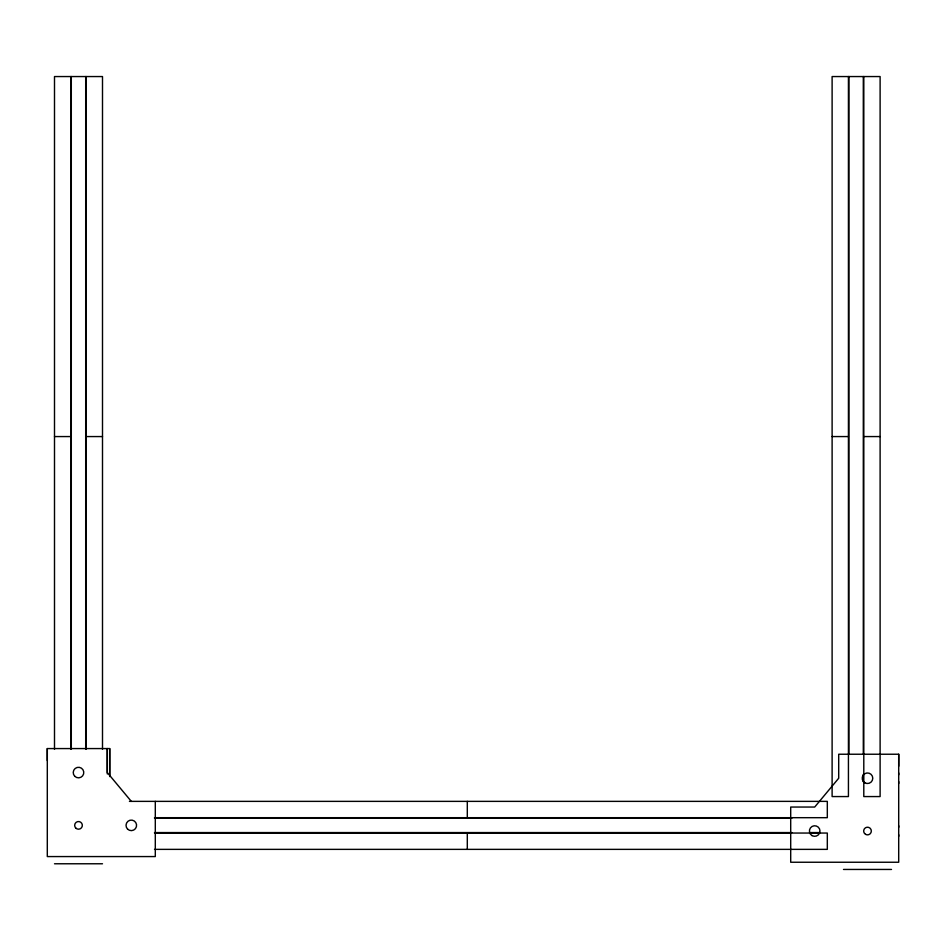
<?xml version="1.0" encoding="UTF-8"?>
<svg xmlns="http://www.w3.org/2000/svg" width="946" height="946" viewBox="0 0 946 946"><rect width="100%" height="100%" fill="white"/><g stroke="black" fill="none" stroke-linecap="round" stroke-linejoin="round"><path stroke-width="1.42" d="M47.3 760.572L47.3 748.57L109.701 748.57L109.701 776.583M109.701 775.448L109.701 748.57M898.7 754.234L898.7 862.244L790.702 862.244L790.702 807.044L814.695 807.044L838.7 778.239L838.7 754.234L898.7 754.234L898.7 766.236M54.501 436.567L70.82 436.567M86.181 436.567L102.499 436.567M832.113 436.567L848.432 436.567M863.793 436.567L880.111 436.567M129.436 801.368L827.312 801.368L827.312 817.687L154.517 817.687M154.517 818.172L791.897 818.172M154.517 832.575L791.897 832.575M809.599 832.575L819.934 832.575M154.517 833.048L827.312 833.048L827.312 849.366L154.517 849.366M54.501 863.769L102.499 863.769M843.501 869.445L891.499 869.445M131.305 801.368L107.3 772.575L107.3 748.57L107.3 773.934M898.7 772.953L898.7 774.845M898.7 781.633L898.7 783.525M898.7 825.763L898.7 827.301M898.7 834.774L898.7 836.323M863.793 76.555L863.793 796.567L880.111 796.567L880.111 76.555L832.113 76.555L832.113 796.567L848.432 796.567L848.432 76.555M863.308 76.555L863.308 753.785M863.308 774.443L863.308 781.81M848.905 76.555L848.905 753.785M467.3 801.368L467.3 817.687M467.3 833.048L467.3 849.366M155.298 801.368L155.298 856.568L47.3 856.568L47.3 748.57M102.499 749.35L102.499 76.555L54.501 76.555L54.501 749.35M86.181 76.555L86.181 749.35M85.696 76.555L85.696 749.35M71.305 76.555L71.305 749.35M70.82 76.555L70.82 749.35M812.058 835.614A5.286 5.286 0 0 0 819.981 831.037A5.286 5.286 0 0 0 812.058 826.461A5.286 5.286 0 0 0 812.058 835.614M864.857 782.815A5.286 5.286 0 0 0 872.78 778.239A5.286 5.286 0 0 0 864.857 773.662A5.286 5.286 0 0 0 864.857 782.815M865.578 834.36A3.843 3.843 0 0 0 871.337 831.037A3.843 3.843 0 0 0 865.578 827.715A3.843 3.843 0 0 0 865.578 834.36M127.568 829.098A5.286 5.286 0 0 0 136.401 826.733A5.286 5.286 0 0 0 129.933 820.265A5.286 5.286 0 0 0 127.568 829.098M74.769 776.299A5.286 5.286 0 0 0 83.603 773.934A5.286 5.286 0 0 0 77.134 767.466A5.286 5.286 0 0 0 74.769 776.299M75.786 828.081A3.843 3.843 0 0 0 82.207 826.366A3.843 3.843 0 0 0 77.501 821.66A3.843 3.843 0 0 0 75.786 828.081"/></g></svg>
